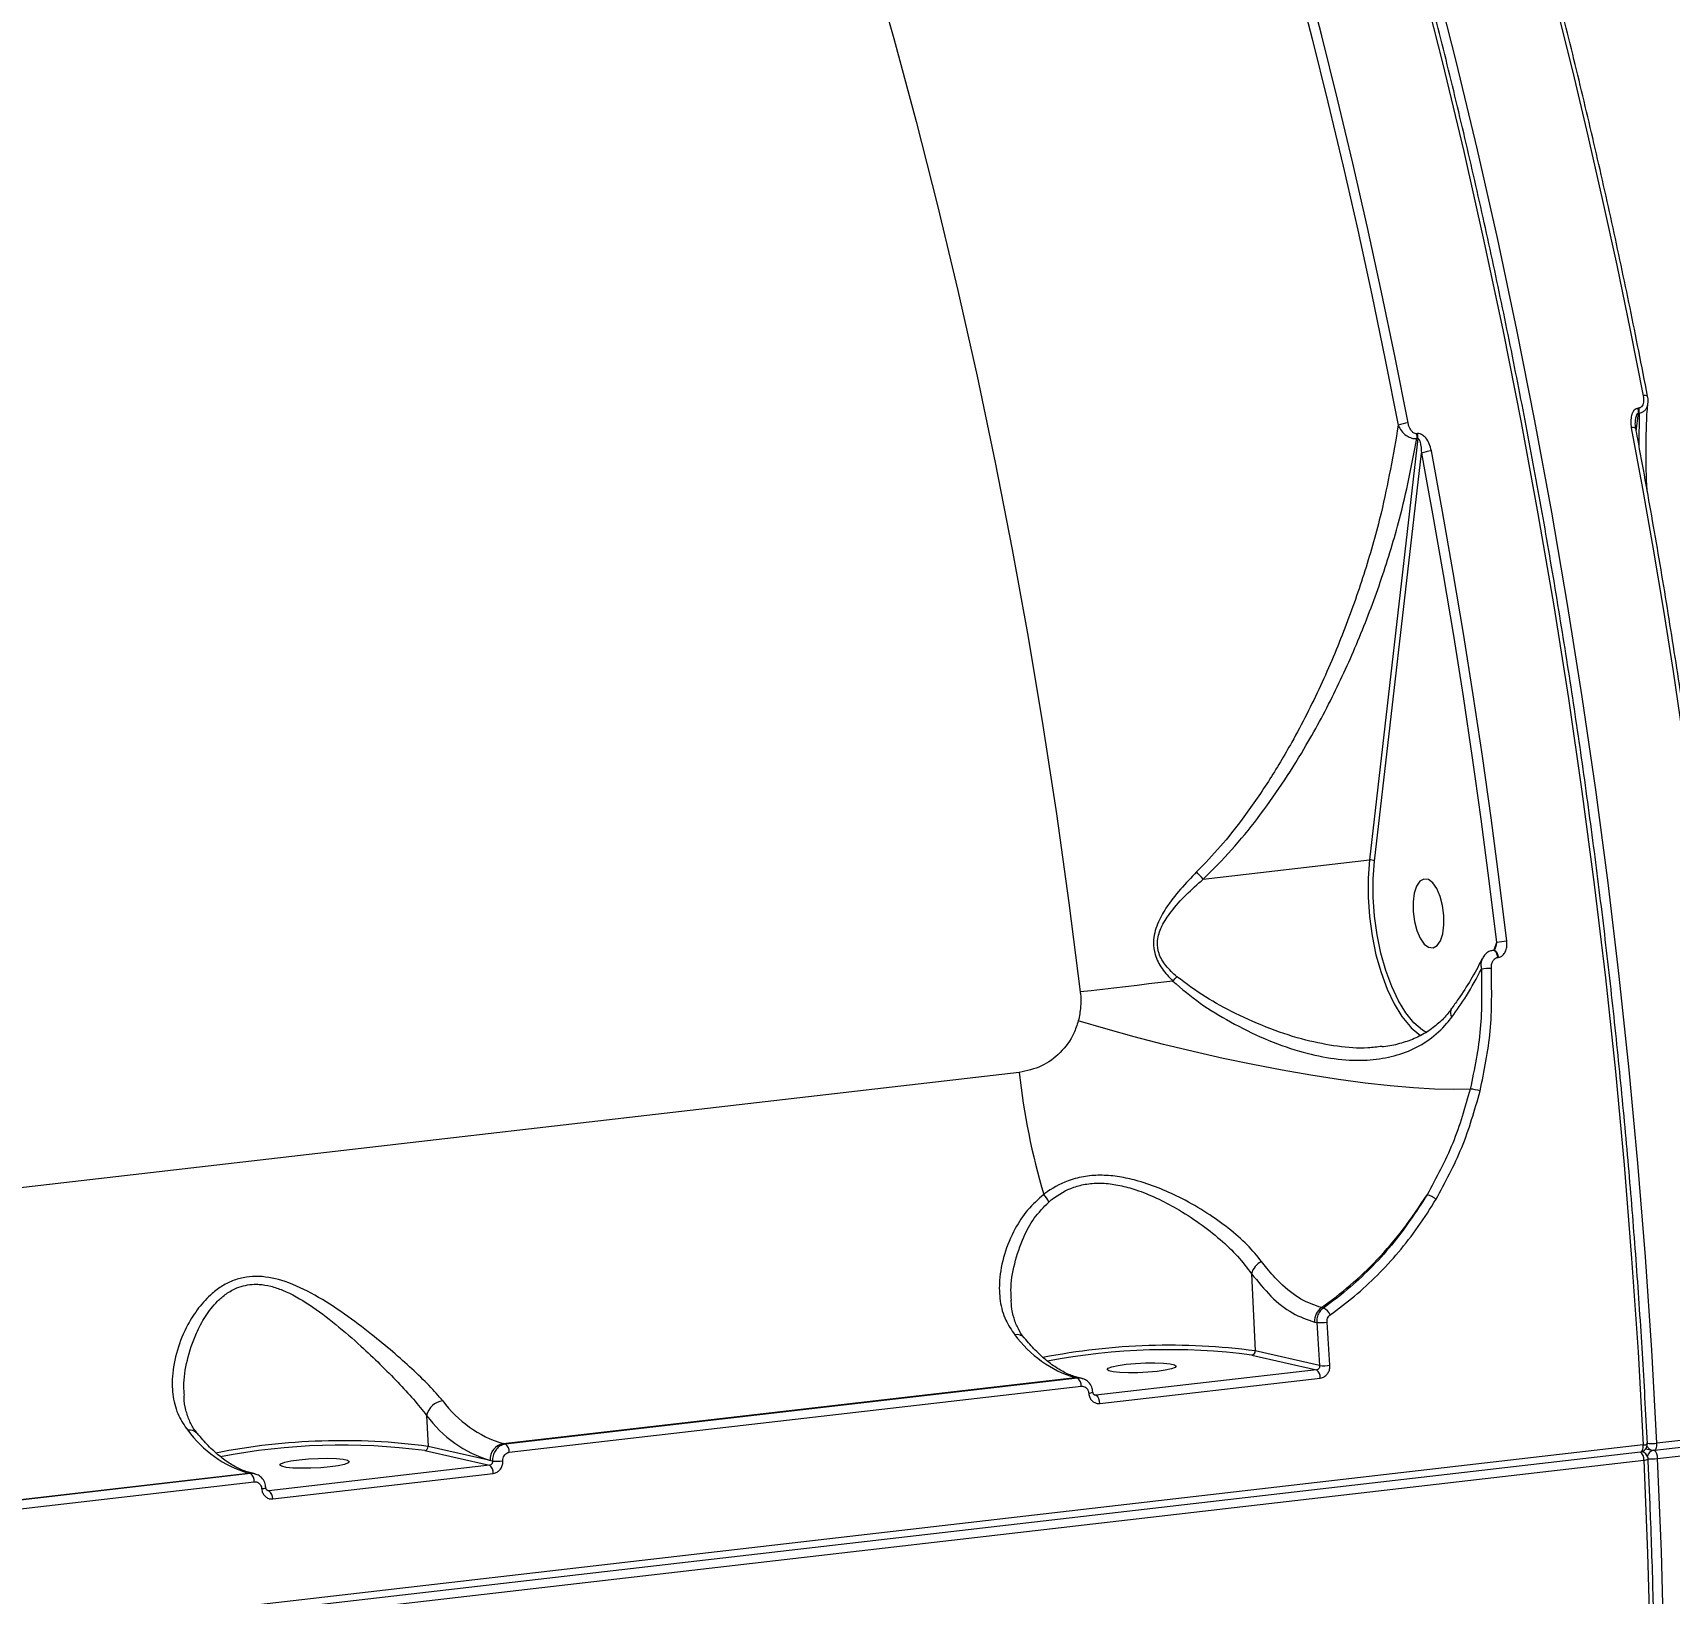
# Model space of a CAD drawing. Header units: millimetres. Extents: x 10684 to 26054, y -4768 to 6894.
# Drawn here: x 19121.7 to 19333.9, y -2816 to -2613.7 of the extents above; entities that cross this region are included whole.
import ezdxf

# ---------------------------------------------------------------- set-up
doc = ezdxf.new("R2010")
doc.units = ezdxf.units.MM
doc.layers.add('DIKOM_ОБЪЕКТ', color=7, linetype='Continuous')
doc.layers.add('DIKOM_РАЗМЕР_ОБЪЕКТА', color=7, linetype='Continuous')
doc.styles.add('style1', font='arial.ttf', dxfattribs={"width": 0.8})
doc.dimstyles.new('1-50', dxfattribs={"dimtxt": 300, "dimasz": 200, "dimexe": 100, "dimexo": 0, "dimgap": 100, "dimtad": 1, "dimtxsty": 'style1', "dimcen": 200, "dimclrd": 7, "dimclre": 7, "dimclrt": 7, "dimadec": 1, "dimazin": 2, "dimtfac": 1, "dimtmove": 0, "dimatfit": 2, "dimfxl": 0, "dimlwd": 25, "dimlwe": 18, "dimarcsym": 0})

# ---------------------------------------------------------------- blocks, each defined once
blk = doc.blocks.new('*D12')
at = {"layer": 'Defpoints', "color": 0, "transparency": 16777216}
for p in [(20201.02, 3555.88), (18130.62, -3300.31), (24750.12, -3300.31)]:
    blk.add_point(p, dxfattribs=at)
at = {"layer": 'DIKOM_РАЗМЕР_ОБЪЕКТА', "color": 7, "lineweight": 18, "transparency": 16777216}
for p, q in [((20201.02, 3555.88), (24850.12, 3555.88)), ((18130.62, -3300.31), (24850.12, -3300.31))]:
    blk.add_line(p, q, dxfattribs=at)
at = {"layer": 'DIKOM_РАЗМЕР_ОБЪЕКТА', "color": 7, "lineweight": 25, "transparency": 16777216}
blk.add_line((24750.12, 3355.88), (24750.12, -3100.31), dxfattribs=at)
at = {"layer": 'DIKOM_РАЗМЕР_ОБЪЕКТА', "color": 7, "transparency": 16777216}
for points in [[(24716.79, 3355.88), (24783.45, 3355.88), (24750.12, 3555.88)], [(24716.79, -3100.31), (24783.45, -3100.31), (24750.12, -3300.31)]]:
    blk.add_solid(points, dxfattribs=at)
at = {"layer": 'DIKOM_РАЗМЕР_ОБЪЕКТА', "color": 7, "transparency": 16777216, "insert": (24496.95, 958.92), "char_height": 300, "attachment_point": 5, "rotation": 90, "style": 'style1'}
blk.add_mtext('6850', dxfattribs=at)

msp = doc.modelspace()

# ---------------------------------------------------------------- linework, layer by layer
at = {"layer": 'DIKOM_ОБЪЕКТ', "color": 7, "linetype": 'Continuous', "lineweight": 15}
for p, q in [((19329.964, -2662.317), (19329.855, -2662.329)), ((19329.617, -2665.294), (19329.884, -2662.969)), ((19329.884, -2662.969), (19329.992, -2662.957)), ((19329.992, -2662.957), (19329.953, -2667.112)), ((19301.293, -2666.269), (19295.022, -2720.904)), ((19301.264, -2665.63), (19301.156, -2665.642)), ((19301.184, -2666.282), (19301.293, -2666.269)), ((19295.688, -2721.064), (19301.757, -2668.183)), ((19301.757, -2668.183), (19302.648, -2672.972)), ((19273.478, -2723.391), (19295.022, -2720.904)), ((19311.507, -2731.593), (19311.129, -2732.606)), ((19311.176, -2732.6), (19311.092, -2732.61)), ((19311.64, -2733.549), (19311.725, -2733.539)), ((19305.619, -2740.297), (19305.64, -2740.269)), ((19302.5, -2743.325), (19302.104, -2743.099)), ((19764.734, -2746.616), (19332.292, -2796.532)), ((19249.627, -2748.446), (18936.911, -2784.542)), ((19331.961, -2797.425), (19764.402, -2747.51)), ((19332.386, -2798.515), (19764.828, -2748.6)), ((19279.738, -2774.556), (19280.214, -2784.551)), ((19289.061, -2778.996), (19288.815, -2778.94)), ((19287.919, -2780.818), (19288.186, -2780.879)), ((19279.791, -2785.097), (19288.165, -2787.01)), ((19288.564, -2786.458), (19280.214, -2784.551)), ((19288.165, -2787.01), (19259.573, -2790.31)), ((19182.727, -2796.578), (19256.885, -2788.018)), ((19257.18, -2788.085), (19183.022, -2796.645)), ((19183.513, -2797.696), (19257.672, -2789.136)), ((19256.885, -2788.018), (19257.18, -2788.085)), ((19257.72, -2788.114), (19257.425, -2788.047)), ((19260.065, -2791.367), (19288.657, -2788.067)), ((19259.573, -2790.31), (19259.361, -2790.262)), ((19259.573, -2790.31), (19259.437, -2790.3)), ((19172.806, -2792.919), (19172.997, -2796.927)), ((18897.732, -2847.547), (19330.173, -2797.632)), ((19330.505, -2796.738), (18898.064, -2846.653)), ((19172.574, -2797.473), (19180.948, -2799.386)), ((19181.034, -2798.763), (19172.997, -2796.927)), ((19183.022, -2796.645), (19182.727, -2796.578)), ((19330.376, -2797.642), (19330.264, -2797.617)), ((19330.862, -2797.233), (19331.623, -2797.407)), ((18898.158, -2848.637), (19330.6, -2798.721)), ((19075.51, -2808.953), (19149.669, -2800.393)), ((19149.669, -2800.393), (19149.963, -2800.461)), ((19150.504, -2800.49), (19150.208, -2800.422)), ((19180.948, -2799.386), (19152.357, -2802.686)), ((19181.347, -2798.834), (19181.034, -2798.763)), ((19149.963, -2800.461), (19075.805, -2809.02)), ((19076.296, -2810.072), (19150.455, -2801.512)), ((19152.848, -2803.743), (19181.44, -2800.443)), ((19152.357, -2802.686), (19152.144, -2802.637)), ((19152.357, -2802.686), (19152.22, -2802.676))]:
    msp.add_line(p, q, dxfattribs=at)
at = {"layer": 'DIKOM_ОБЪЕКТ', "color": 7, "linetype": 'Continuous', "lineweight": 15, "flags": 128}
for points in [[(19315.032, -2594.241), (19317.215, -2602.346), (19319.33, -2610.518), (19321.374, -2618.752), (19323.347, -2627.044), (19325.249, -2635.391), (19327.078, -2643.79), (19328.833, -2652.236), (19330.515, -2660.726)], [(19283.312, -2598.213), (19285.49, -2606.301), (19287.6, -2614.454), (19289.639, -2622.67), (19291.608, -2630.944), (19293.506, -2639.273), (19295.331, -2647.653), (19297.083, -2656.08), (19298.761, -2664.552)], [(19300.03, -2664.245), (19298.348, -2655.755), (19296.593, -2647.309), (19294.763, -2638.91), (19292.862, -2630.563), (19290.889, -2622.271), (19288.845, -2614.037), (19286.731, -2605.865), (19284.548, -2597.759)], [(19230.335, -2603.775), (19233.369, -2614.401), (19236.271, -2625.163), (19239.04, -2636.051), (19241.671, -2647.056), (19244.163, -2658.166), (19246.514, -2669.371), (19248.721, -2680.661), (19250.782, -2692.026), (19252.696, -2703.455), (19254.461, -2714.937), (19256.074, -2726.462), (19257.534, -2738.019)], [(19301.59, -2606.153), (19304.485, -2617.544), (19307.244, -2629.051), (19309.865, -2640.663), (19312.345, -2652.372), (19314.683, -2664.168), (19316.875, -2676.039), (19318.922, -2687.977), (19320.82, -2699.972), (19322.568, -2712.012), (19324.166, -2724.089), (19325.61, -2736.192), (19326.901, -2748.311), (19328.037, -2760.435), (19329.017, -2772.554), (19329.84, -2784.659), (19330.505, -2796.738)], [(19332.292, -2796.532), (19331.626, -2784.452), (19330.803, -2772.348), (19329.823, -2760.228), (19328.688, -2748.104), (19327.397, -2735.986), (19325.952, -2723.883), (19324.356, -2711.806), (19322.607, -2699.766), (19320.709, -2687.771), (19318.663, -2675.833), (19316.47, -2663.961), (19314.132, -2652.166), (19311.652, -2640.457), (19309.031, -2628.844), (19306.272, -2617.338), (19303.377, -2605.946)], [(19328.971, -2664.879), (19330.42, -2672.741), (19331.806, -2680.632), (19333.126, -2688.55), (19334.381, -2696.492), (19335.572, -2704.455), (19336.696, -2712.436), (19337.753, -2720.432), (19338.744, -2728.44)], [(19312.833, -2731.431), (19311.842, -2723.423), (19310.785, -2715.427), (19309.661, -2707.446), (19308.471, -2699.483), (19307.215, -2691.541), (19305.895, -2683.623), (19304.51, -2675.731), (19303.06, -2667.87)], [(19302.648, -2672.972), (19303.203, -2676.026), (19304.584, -2683.899), (19305.902, -2691.798), (19307.155, -2699.721), (19308.342, -2707.665), (19308.69, -2710.082)], [(19308.69, -2710.082), (19309.463, -2715.627), (19310.518, -2723.604), (19311.507, -2731.593)], [(19295.022, -2720.904), (19294.846, -2723.261), (19294.845, -2725.728), (19295.018, -2728.246), (19295.361, -2730.756), (19295.866, -2733.198), (19296.523, -2735.515), (19297.313, -2737.651), (19298.22, -2739.558), (19299.222, -2741.189), (19300.295, -2742.506), (19300.45, -2742.664)], [(19302.104, -2743.099), (19301.885, -2742.954), (19300.8, -2742.011), (19299.76, -2740.734), (19298.788, -2739.153), (19297.909, -2737.304), (19297.142, -2735.232), (19296.506, -2732.986), (19296.016, -2730.618), (19295.683, -2728.184), (19295.515, -2725.742), (19295.517, -2723.35), (19295.688, -2721.064)], [(19300.834, -2725.217), (19300.677, -2726.345), (19300.683, -2727.594), (19300.85, -2728.863), (19301.166, -2730.049), (19301.605, -2731.056), (19302.13, -2731.803), (19302.7, -2732.229), (19303.269, -2732.299), (19303.79, -2732.008), (19304.221, -2731.38), (19304.527, -2730.464), (19304.684, -2729.336), (19304.678, -2728.087), (19304.511, -2726.818), (19304.195, -2725.632), (19303.757, -2724.624), (19303.231, -2723.878), (19302.661, -2723.452), (19302.092, -2723.382), (19301.571, -2723.673), (19301.14, -2724.301), (19300.834, -2725.217)], [(19311.091, -2732.61), (19311.156, -2732.613), (19311.283, -2732.679), (19311.404, -2732.82), (19311.51, -2733.023), (19311.59, -2733.273), (19311.64, -2733.549)], [(19311.177, -2732.6), (19311.24, -2732.604), (19311.367, -2732.67), (19311.488, -2732.81), (19311.593, -2733.013), (19311.675, -2733.263), (19311.725, -2733.539)], [(19269.547, -2736.613), (19267.991, -2736.797), (19266.446, -2736.98), (19264.914, -2737.16), (19263.397, -2737.338), (19261.898, -2737.513), (19260.421, -2737.685), (19258.965, -2737.854), (19257.534, -2738.019)], [(19308.096, -2750.6), (19305.936, -2750.659), (19303.468, -2750.611), (19300.715, -2750.456), (19297.705, -2750.195), (19294.467, -2749.831), (19291.034, -2749.368), (19287.439, -2748.81), (19283.718, -2748.162), (19279.907, -2747.432), (19276.045, -2746.626), (19272.169, -2745.752), (19268.317, -2744.819), (19264.528, -2743.836), (19260.839, -2742.813), (19257.286, -2741.76)], [(19300.45, -2742.664), (19301.413, -2743.477), (19301.679, -2743.653)], [(19288.186, -2780.879), (19288.236, -2781.576), (19288.284, -2782.274), (19288.332, -2782.972), (19288.379, -2783.669), (19288.426, -2784.366), (19288.473, -2785.064), (19288.518, -2785.761), (19288.564, -2786.458)], [(19289.902, -2786.419), (19289.856, -2785.72), (19289.81, -2785.022), (19289.764, -2784.323), (19289.717, -2783.623), (19289.669, -2782.924), (19289.621, -2782.225), (19289.573, -2781.526), (19289.524, -2780.827)], [(19263.485, -2786.288), (19264.699, -2786.176), (19265.978, -2786.11), (19267.218, -2786.096), (19268.318, -2786.135), (19269.189, -2786.223), (19269.761, -2786.354), (19269.987, -2786.516), (19269.85, -2786.697), (19269.36, -2786.883), (19268.557, -2787.057), (19267.505, -2787.207), (19266.291, -2787.319), (19265.012, -2787.385), (19263.773, -2787.399), (19262.673, -2787.36), (19261.802, -2787.272), (19261.229, -2787.142), (19261.003, -2786.979), (19261.14, -2786.798), (19261.63, -2786.612), (19262.434, -2786.438), (19263.485, -2786.288)], [(19257.425, -2788.047), (19257.236, -2788.015), (19256.885, -2788.018)], [(19330.173, -2797.632), (19330.192, -2797.628), (19330.274, -2797.591), (19330.347, -2797.517), (19330.408, -2797.409), (19330.457, -2797.272), (19330.49, -2797.11), (19330.506, -2796.929), (19330.505, -2796.738)], [(19330.376, -2797.642), (19330.281, -2797.626), (19330.233, -2797.623)], [(19331.961, -2797.425), (19331.979, -2797.422), (19332.06, -2797.385), (19332.133, -2797.311), (19332.195, -2797.203), (19332.243, -2797.065), (19332.277, -2796.903), (19332.293, -2796.723), (19332.292, -2796.532)], [(19150.208, -2800.422), (19150.019, -2800.391), (19149.669, -2800.393)], [(19156.268, -2798.664), (19157.483, -2798.552), (19158.761, -2798.486), (19160, -2798.472), (19161.101, -2798.51), (19161.972, -2798.598), (19162.544, -2798.729), (19162.77, -2798.892), (19162.633, -2799.073), (19162.143, -2799.259), (19161.339, -2799.433), (19160.288, -2799.582), (19159.074, -2799.694), (19157.795, -2799.76), (19156.556, -2799.775), (19155.456, -2799.736), (19154.585, -2799.648), (19154.012, -2799.517), (19153.786, -2799.355), (19153.923, -2799.173), (19154.414, -2798.988), (19155.217, -2798.814), (19156.268, -2798.664)], [(19330.6, -2798.721), (19331.081, -2810.759), (19331.405, -2822.749), (19331.57, -2834.682), (19331.575, -2846.548), (19331.422, -2858.337), (19331.11, -2870.038), (19330.64, -2881.643), (19330.012, -2893.141), (19329.226, -2904.522), (19328.283, -2915.778), (19327.184, -2926.898), (19325.93, -2937.873), (19324.522, -2948.693), (19322.961, -2959.351), (19321.248, -2969.837), (19319.386, -2980.141), (19317.374, -2990.256), (19315.216, -3000.172), (19312.913, -3009.882), (19310.466, -3019.377), (19307.879, -3028.649), (19305.152, -3037.691), (19302.289, -3046.494)], [(19304.076, -3046.288), (19306.939, -3037.485), (19309.666, -3028.443), (19312.253, -3019.171), (19314.7, -3009.676), (19317.003, -2999.966), (19319.161, -2990.049), (19321.173, -2979.935), (19323.036, -2969.63), (19324.748, -2959.145), (19326.309, -2948.487), (19327.717, -2937.666), (19328.971, -2926.691), (19330.07, -2915.572), (19331.013, -2904.316), (19331.798, -2892.935), (19332.427, -2881.437), (19332.897, -2869.832), (19333.209, -2858.131), (19333.362, -2846.342), (19333.356, -2834.476), (19333.192, -2822.543), (19332.868, -2810.553), (19332.386, -2798.515)]]:
    msp.add_lwpolyline(points, dxfattribs=at)
at = {"layer": 'DIKOM_ОБЪЕКТ', "color": 7, "linetype": 'Continuous', "lineweight": 15}
for centre, radius, start, end in [((19327.739, -2662.745), 2.156, 354.02199, 11.09982), ((19327.836, -2662.731), 2.168, 354.02449, 11.01207), ((19330.76, -2661.54), 0.85, 67.24396, 106.76047), ((19300.509, -2669.01), 4.789, 95.73815, 111.41079), ((19299.028, -2666.056), 2.168, 354.02449, 11.01207), ((19299.148, -2666.045), 2.156, 354.02199, 11.09982), ((19329.222, -2665.688), 0.848, 67.73109, 107.26289), ((19303.516, -2672.631), 4.783, 95.47158, 111.58252), ((19295.155, -2721.814), 0.92, 54.62755, 98.30648), ((19237.718, -2755.447), 48.025, 41.87407, 43.3836), ((19322.259, -2813.939), 83.045, 96.51691, 97.43899), ((19255.366, -2723.574), 19.265, 317.40276, 319.69519), ((19311.767, -2759.264), 24.319, 92.21033, 95.2775), ((19306.445, -2740.727), 0.93, 152.52851, 217.10379), ((19335.79, -2739.283), 86.649, 186.07025, 196.74995), ((19307.661, -2756.051), 5.468, 71.79093, 85.44079), ((19250.258, -2766.566), 3.449, 22.32462, 42.07662), ((19301.787, -2767.278), 3.038, 51.96109, 76.52553), ((19282.13, -2775.178), 2.471, 115.97846, 165.41761), ((19290.088, -2780.699), 2.172, 125.88573, 183.13339), ((19288.297, -2780.653), 1.825, 25.04538, 65.24722), ((19288.56, -2773.312), 7.577, 267.17541, 277.30747), ((19249.282, -2783.801), 1.368, 42.29494, 99.80473), ((19261.259, -2773.56), 15.105, 216.06813, 253.17027), ((19269.097, -2868.9), 85.078, 82.49178, 101.11995), ((19269.009, -2867.184), 82.792, 82.51704, 100.9374), ((19279.703, -2784.593), 0.512, 279.85756, 4.63874), ((19287.487, -2787.969), 1.174, 355.18941, 54.73892), ((19289.038, -2779.759), 6.716, 265.94936, 277.38821), ((19256.503, -2789.042), 1.172, 355.39865, 54.73043), ((19175.223, -2793.469), 2.479, 97.70736, 167.18998), ((19187.101, -2782.119), 15.105, 216.06783, 253.16892), ((19258.657, -2788.886), 1.143, 268.61999, 297.39988), ((19258.895, -2791.269), 1.174, 355.19845, 54.72493), ((19185.627, -2783.58), 15.862, 216.07008, 253.16786), ((19142.065, -2796.175), 1.367, 42.26865, 99.81446), ((19154.04, -2785.938), 15.102, 216.06442, 253.17398), ((19161.88, -2881.279), 85.082, 82.49236, 101.11984), ((19161.792, -2879.553), 82.785, 82.51633, 100.93814), ((19172.486, -2796.968), 0.513, 279.8905, 4.58665), ((19183.08, -2798.599), 2.052, 99.90005, 184.57105), ((19182.346, -2797.601), 1.171, 355.35596, 54.76814), ((19329.348, -2798.616), 1.257, 355.18371, 51.23778), ((19330.059, -2796.638), 1, 276.58432, 2.78515), ((19330.153, -2798.617), 1, 16.21925, 77.1343), ((19330.561, -2795.842), 0.898, 266.47147, 303.59451), ((19331.609, -2791.41), 5.167, 262.69563, 277.59992), ((19331.835, -2796.567), 0.866, 201.35747, 255.84917), ((19332.068, -2798.418), 1.016, 103.73483, 168.81987), ((19331.846, -2796.432), 1, 257.1343, 276.58432), ((19331.139, -2798.408), 1.252, 355.08225, 51.43935), ((19180.268, -2800.345), 1.175, 355.20961, 54.69253), ((19181.821, -2792.134), 6.717, 265.95013, 277.38743), ((19330.658, -2797.849), 0.875, 266.18634, 304.38668), ((19330.153, -2798.617), 1, 2.66331, 16.21925), ((19331.693, -2793.02), 5.539, 264.37271, 277.19543), ((19149.287, -2801.417), 1.171, 355.36569, 54.74207), ((19151.441, -2801.264), 1.141, 268.59351, 297.42636), ((19151.678, -2803.645), 1.175, 355.20316, 54.69898)]:
    msp.add_arc(centre, radius, start, end, dxfattribs=at)
for points, knots in [([(19331.057, -2796.59), (19330.956, -2794.589), (19330.663, -2788.789), (19330.069, -2779.166), (19329.232, -2767.722), (19328.251, -2756.268), (19327.133, -2744.814), (19325.877, -2733.367), (19324.483, -2721.936), (19322.953, -2710.529), (19321.287, -2699.156), (19319.489, -2687.825), (19317.557, -2676.544), (19315.494, -2665.322), (19313.303, -2654.168), (19310.983, -2643.089), (19308.537, -2632.094), (19305.967, -2621.191), (19303.275, -2610.388), (19300.462, -2599.694), (19297.531, -2589.117), (19294.484, -2578.664), (19291.323, -2568.343), (19288.051, -2558.163), (19284.669, -2548.13), (19281.182, -2538.253), (19277.59, -2528.538), (19273.897, -2518.993), (19270.106, -2509.626), (19266.219, -2500.442), (19262.239, -2491.45), (19258.17, -2482.655), (19254.015, -2474.065), (19249.774, -2465.686), (19245.454, -2457.523), (19241.056, -2449.585), (19236.584, -2441.875), (19232.042, -2434.4), (19227.432, -2427.167), (19222.757, -2420.179), (19218.022, -2413.443), (19213.23, -2406.963), (19208.384, -2400.744), (19203.488, -2394.792), (19198.546, -2389.11), (19193.561, -2383.704), (19188.537, -2378.577), (19183.477, -2373.733), (19178.385, -2369.175), (19173.266, -2364.909), (19168.123, -2360.936), (19162.96, -2357.26), (19157.78, -2353.884), (19152.589, -2350.811), (19147.389, -2348.044), (19142.186, -2345.581), (19136.983, -2343.438), (19132.242, -2341.731), (19129.24, -2340.879), (19127.969, -2340.519)], [0, 0, 0, 0, 0.00935199, 0.02712067, 0.04488975, 0.06265863, 0.08042765, 0.09819653, 0.11596533, 0.13373417, 0.15150321, 0.16927224, 0.18704127, 0.20481036, 0.22257972, 0.24034914, 0.2581187, 0.27588864, 0.29365875, 0.3114289, 0.32919966, 0.34697059, 0.36474193, 0.38251371, 0.40028565, 0.41805828, 0.43583155, 0.4536051, 0.47137928, 0.48915399, 0.5069295, 0.52470564, 0.54248217, 0.56025995, 0.5780384, 0.59581756, 0.61359766, 0.63137855, 0.64916055, 0.66694327, 0.68472704, 0.70251158, 0.72029707, 0.73808307, 0.7558699, 0.77365708, 0.79144452, 0.80923202, 0.82701884, 0.84480466, 0.86258872, 0.88037053, 0.89814922, 0.91592388, 0.93369326, 0.95145654, 0.96921242, 0.98696, 1, 1, 1, 1]), ([(19331.089, -2660.756), (19330.707, -2658.799), (19329.598, -2653.121), (19327.664, -2643.778), (19325.25, -2632.762), (19322.708, -2621.837), (19320.042, -2611.012), (19317.669, -2601.859), (19316.166, -2596.337), (19315.626, -2594.354)], [0, 0, 0, 0, 0.0864655, 0.2507527, 0.4150422, 0.5793365, 0.7436328, 0.9079302, 1, 1, 1, 1]), ([(19329.855, -2662.329), (19329.769, -2662.349), (19329.577, -2662.392), (19329.301, -2662.62), (19329.056, -2663.023), (19328.871, -2663.745), (19328.885, -2664.402), (19328.962, -2664.832), (19328.971, -2664.879)], [0, 0, 0, 0, 0.09336467, 0.20869998, 0.37207223, 0.57928244, 0.95360496, 1, 1, 1, 1]), ([(19330.515, -2660.726), (19330.548, -2661.006), (19330.595, -2661.412), (19330.466, -2661.89), (19330.317, -2662.137), (19330.141, -2662.278), (19330.019, -2662.305), (19329.964, -2662.317)], [0, 0, 0, 0, 0.4299857, 0.6258541, 0.7881557, 0.9054062, 1, 1, 1, 1]), ([(19329.992, -2662.957), (19330.101, -2662.934), (19330.34, -2662.884), (19330.68, -2662.687), (19330.965, -2662.354), (19331.136, -2661.992), (19331.122, -2661.741), (19331.118, -2661.666)], [0, 0, 0, 0, 0.1636081, 0.3588213, 0.6083454, 0.8828395, 1, 1, 1, 1]), ([(19331.04, -2673.111), (19331.036, -2673.057), (19330.888, -2671.284), (19330.887, -2667.737), (19330.916, -2663.97), (19331.097, -2661.937), (19331.121, -2661.666)], [0, 0, 0, 0, 0.0144757, 0.4755823, 0.9302332, 1, 1, 1, 1]), ([(19331.136, -2661.658), (19331.144, -2661.605), (19331.189, -2661.308), (19331.119, -2661.007), (19331.06, -2660.759)], [0, 0, 0, 0, 0.17843663, 1, 1, 1, 1]), ([(19298.761, -2664.552), (19298.101, -2668.347), (19297.007, -2674.643), (19294.508, -2683.422), (19291.91, -2690.905), (19288.773, -2698.346), (19285.411, -2704.981), (19281.975, -2710.753), (19278.862, -2715.255), (19275.753, -2719.192), (19273.668, -2721.368), (19272.621, -2722.46)], [0, 0, 0, 0, 0.1867524, 0.3097303, 0.4327026, 0.5585134, 0.6842833, 0.7740091, 0.8643122, 0.9318931, 1, 1, 1, 1]), ([(19298.761, -2664.552), (19298.884, -2664.797), (19299.126, -2665.281), (19299.709, -2665.831), (19300.273, -2666.142), (19300.757, -2666.286), (19301.039, -2666.283), (19301.184, -2666.282)], [0, 0, 0, 0, 0.27041955, 0.53354872, 0.71816168, 0.8552669, 1, 1, 1, 1]), ([(19301.156, -2665.642), (19301.083, -2665.641), (19300.937, -2665.639), (19300.698, -2665.514), (19300.428, -2665.251), (19300.173, -2664.809), (19300.079, -2664.439), (19300.03, -2664.245)], [0, 0, 0, 0, 0.1205692, 0.240619, 0.4168202, 0.694915, 1, 1, 1, 1]), ([(19329.55, -2664.903), (19329.537, -2664.844), (19329.473, -2664.55), (19329.492, -2664.262), (19329.507, -2664.032)], [0, 0, 0, 0, 0.20025237, 1, 1, 1, 1]), ([(19329.507, -2664.035), (19329.509, -2664.003), (19329.518, -2663.813), (19329.582, -2663.517), (19329.673, -2663.204), (19329.766, -2663.041), (19329.837, -2662.981), (19329.868, -2662.973), (19329.884, -2662.969)], [0, 0, 0, 0, 0.0835879, 0.4905452, 0.7639561, 0.9108643, 0.9562105, 1, 1, 1, 1]), ([(19273.478, -2723.391), (19274.727, -2722.145), (19277.226, -2719.654), (19280.59, -2715.495), (19283.716, -2711.12), (19287.08, -2705.745), (19290.506, -2699.389), (19293.85, -2691.983), (19296.68, -2684.401), (19299.312, -2675.797), (19300.502, -2669.75), (19301.184, -2666.282)], [0, 0, 0, 0, 0.0792688, 0.1585932, 0.2405878, 0.322606, 0.4472324, 0.5718923, 0.6998633, 0.8278386, 1, 1, 1, 1]), ([(19303.06, -2667.87), (19302.982, -2667.56), (19302.832, -2666.964), (19302.416, -2666.254), (19301.981, -2665.834), (19301.603, -2665.635), (19301.377, -2665.631), (19301.264, -2665.63)], [0, 0, 0, 0, 0.30476406, 0.5876547, 0.7664947, 0.88286865, 1, 1, 1, 1]), ([(19301.293, -2666.269), (19301.308, -2666.27), (19301.342, -2666.271), (19301.401, -2666.308), (19301.503, -2666.439), (19301.713, -2667.052), (19301.737, -2667.678), (19301.757, -2668.183)], [0, 0, 0, 0, 0.023804, 0.053436, 0.1070715, 0.2793622, 1, 1, 1, 1]), ([(19339.304, -2728.381), (19339.061, -2726.376), (19338.355, -2720.56), (19337.082, -2710.951), (19335.442, -2699.572), (19333.666, -2688.232), (19331.792, -2677.14), (19330.385, -2669.377), (19329.632, -2665.372), (19329.544, -2664.904)], [0, 0, 0, 0, 0.0939961, 0.2725888, 0.4511853, 0.6297848, 0.8083813, 0.9775825, 1, 1, 1, 1]), ([(19272.621, -2722.46), (19271.907, -2723.194), (19270.472, -2724.67), (19268.735, -2726.914), (19267.456, -2729.183), (19266.902, -2731.288), (19267.186, -2733.322), (19268.098, -2735.076), (19269.051, -2736.087), (19269.547, -2736.613)], [0, 0, 0, 0, 0.1836549, 0.3692339, 0.5090743, 0.6522099, 0.7508586, 0.8702184, 1, 1, 1, 1]), ([(19270.058, -2736.036), (19269.557, -2735.58), (19268.612, -2734.72), (19267.68, -2733.167), (19267.433, -2731.434), (19267.779, -2730.24), (19268.389, -2728.926), (19269.416, -2727.396), (19271.235, -2725.374), (19272.73, -2724.052), (19273.478, -2723.391)], [0, 0, 0, 0, 0.1297897, 0.2451202, 0.3384564, 0.4557805, 0.4772229, 0.6177133, 0.8086768, 1, 1, 1, 1]), ([(19311.33, -2732.329), (19311.319, -2732.363), (19311.294, -2732.447), (19311.231, -2732.539), (19311.18, -2732.593), (19311.153, -2732.608), (19311.167, -2732.601), (19311.172, -2732.601), (19311.173, -2732.601)], [0, 0, 0, 0, 0.1650317, 0.4069844, 0.5884297, 0.743245, 0.9183746, 1, 1, 1, 1]), ([(19311.507, -2731.593), (19311.486, -2731.751), (19311.453, -2731.998), (19311.362, -2732.242), (19311.33, -2732.329)], [0, 0, 0, 0, 0.6399372, 1, 1, 1, 1]), ([(19311.725, -2733.539), (19311.821, -2733.519), (19312.045, -2733.471), (19312.37, -2733.229), (19312.667, -2732.797), (19312.866, -2732.169), (19312.844, -2731.686), (19312.833, -2731.431)], [0, 0, 0, 0, 0.12046919, 0.27837659, 0.47051896, 0.72080992, 1, 1, 1, 1]), ([(19309.604, -2733.726), (19309.58, -2733.777), (19309.168, -2734.665), (19308.193, -2736.416), (19306.857, -2738.553), (19305.905, -2739.833), (19305.583, -2740.266)], [0, 0, 0, 0, 0.02339655, 0.41147104, 0.80083748, 1, 1, 1, 1]), ([(19309.67, -2733.724), (19309.643, -2733.767), (19309.506, -2733.984), (19309.446, -2734.452), (19309.504, -2734.863), (19309.53, -2735.049)], [0, 0, 0, 0, 0.1199907, 0.6014347, 1, 1, 1, 1]), ([(19311.095, -2732.631), (19310.936, -2732.654), (19310.585, -2732.707), (19310.129, -2733.033), (19309.804, -2733.386), (19309.702, -2733.649), (19309.672, -2733.725)], [0, 0, 0, 0, 0.25269353, 0.55685053, 0.87199722, 1, 1, 1, 1]), ([(19310.829, -2734.964), (19310.831, -2734.794), (19310.837, -2734.46), (19310.995, -2734.032), (19311.219, -2733.738), (19311.442, -2733.589), (19311.585, -2733.56), (19311.64, -2733.549)], [0, 0, 0, 0, 0.2734349, 0.5393122, 0.7387275, 0.8988532, 1, 1, 1, 1]), ([(19269.547, -2736.613), (19270.706, -2737.604), (19273.025, -2739.588), (19277.094, -2742.006), (19281.395, -2744.154), (19285.772, -2745.74), (19289.974, -2746.691), (19293.729, -2746.977), (19297.121, -2746.643), (19300.126, -2745.774), (19302.828, -2744.277), (19304.637, -2742.664), (19305.495, -2741.556), (19305.703, -2741.288)], [0, 0, 0, 0, 0.10367883, 0.20754777, 0.32058017, 0.43354431, 0.53381232, 0.63400371, 0.71848547, 0.80290902, 0.88795803, 0.97292508, 1, 1, 1, 1]), ([(19296.655, -2745.08), (19296.048, -2745.158), (19294.189, -2745.398), (19290.859, -2745.131), (19286.629, -2744.312), (19282.171, -2742.866), (19277.806, -2740.938), (19273.667, -2738.728), (19271.268, -2736.939), (19270.058, -2736.036)], [0, 0, 0, 0, 0.0701406, 0.2148821, 0.3634641, 0.5282988, 0.6969842, 0.8470779, 1, 1, 1, 1]), ([(19305.703, -2741.288), (19306.357, -2740.366), (19307.828, -2738.296), (19308.922, -2736.207), (19309.53, -2735.049)], [0, 0, 0, 0, 0.4451153, 1, 1, 1, 1]), ([(19309.53, -2735.049), (19309.58, -2737.643), (19309.683, -2742.896), (19308.629, -2748.011), (19308.096, -2750.6)], [0, 0, 0, 0, 0.4938451, 1, 1, 1, 1]), ([(19309.37, -2750.857), (19309.902, -2748.276), (19310.981, -2743.05), (19310.88, -2737.681), (19310.829, -2734.964)], [0, 0, 0, 0, 0.4938449, 1, 1, 1, 1]), ([(19257.534, -2738.019), (19257.541, -2738.078), (19257.614, -2738.722), (19257.65, -2739.996), (19257.409, -2741.164), (19257.286, -2741.76)], [0, 0, 0, 0, 0.0468284, 0.5142864, 1, 1, 1, 1]), ([(19305.615, -2740.247), (19305.492, -2740.428), (19305.018, -2741.12), (19303.986, -2742.109), (19302.516, -2743.227), (19300.825, -2744.123), (19298.927, -2744.75), (19297.522, -2745.08), (19296.735, -2745.127), (19296.669, -2745.131)], [0, 0, 0, 0, 0.0603639, 0.2312287, 0.4099464, 0.5963395, 0.7879295, 0.9821779, 1, 1, 1, 1]), ([(19257.286, -2741.76), (19257.107, -2742.309), (19256.606, -2743.848), (19255.03, -2745.988), (19252.561, -2747.814), (19250.611, -2748.234), (19249.627, -2748.446)], [0, 0, 0, 0, 0.1529701, 0.4283703, 0.7114294, 1, 1, 1, 1]), ([(19308.096, -2750.6), (19307.417, -2752.978), (19306.044, -2757.79), (19303.687, -2762.129), (19302.495, -2764.324)], [0, 0, 0, 0, 0.4941544, 1, 1, 1, 1]), ([(19303.659, -2764.886), (19304.849, -2762.695), (19307.256, -2758.261), (19308.66, -2753.344), (19309.37, -2750.857)], [0, 0, 0, 0, 0.4941777, 1, 1, 1, 1]), ([(19281.047, -2772.957), (19280.461, -2772.241), (19279.271, -2770.786), (19276.83, -2768.665), (19273.977, -2766.629), (19271.002, -2764.906), (19267.993, -2763.507), (19265.347, -2762.569), (19262.868, -2761.986), (19260.649, -2761.738), (19258.439, -2761.827), (19255.865, -2762.407), (19254.021, -2763.357), (19252.979, -2764.135), (19252.818, -2764.255)], [0, 0, 0, 0, 0.1084805, 0.2202207, 0.3276529, 0.4383111, 0.523801, 0.6115103, 0.6745195, 0.7390896, 0.8027728, 0.8688956, 0.9797301, 1, 1, 1, 1]), ([(19252.818, -2764.255), (19252.075, -2764.911), (19250.588, -2766.225), (19248.885, -2768.938), (19247.582, -2772.03), (19246.977, -2775.241), (19247.071, -2778.105), (19247.7, -2780.51), (19248.62, -2781.835), (19249.049, -2782.453)], [0, 0, 0, 0, 0.12815599, 0.25673958, 0.42681707, 0.59688053, 0.7373097, 0.87757172, 1, 1, 1, 1]), ([(19253.448, -2765.256), (19253.595, -2765.133), (19254.536, -2764.348), (19256.155, -2763.423), (19258.409, -2762.859), (19259.765, -2762.784), (19261.192, -2762.847), (19262.692, -2763.06), (19264.979, -2763.696), (19267.461, -2764.706), (19270.245, -2766.171), (19273.053, -2767.985), (19275.711, -2770.083), (19278.034, -2772.297), (19279.165, -2773.796), (19279.738, -2774.556)], [0, 0, 0, 0, 0.0201017, 0.1287249, 0.1852757, 0.2440088, 0.2548607, 0.3167977, 0.3805937, 0.4664189, 0.5546284, 0.6638248, 0.7761677, 0.8865613, 1, 1, 1, 1]), ([(19288.815, -2778.94), (19290.07, -2778.004), (19292.591, -2776.124), (19296.143, -2772.699), (19299.531, -2768.81), (19301.503, -2765.825), (19302.495, -2764.324)], [0, 0, 0, 0, 0.2373822, 0.4771602, 0.7370157, 1, 1, 1, 1]), ([(19302.495, -2764.324), (19301.026, -2766.57), (19298.8, -2769.973), (19295.149, -2773.906), (19292.213, -2776.646), (19290.102, -2778.22), (19289.061, -2778.996)], [0, 0, 0, 0, 0.3951653, 0.5986761, 0.8021811, 1, 1, 1, 1]), ([(19248.625, -2777.96), (19248.591, -2777.542), (19248.47, -2776.027), (19248.941, -2773.233), (19250.008, -2770.078), (19251.466, -2767.294), (19252.788, -2765.934), (19253.448, -2765.256)], [0, 0, 0, 0, 0.098817, 0.3584446, 0.6180473, 0.8094373, 1, 1, 1, 1]), ([(19289.95, -2779.88), (19291.012, -2779.087), (19293.135, -2777.501), (19296.083, -2774.762), (19298.85, -2771.754), (19301.416, -2768.476), (19302.911, -2766.082), (19303.659, -2764.886)], [0, 0, 0, 0, 0.1976869, 0.3953786, 0.5930842, 0.7965479, 1, 1, 1, 1]), ([(19174.891, -2791.012), (19174.33, -2790.37), (19173.189, -2789.062), (19170.942, -2786.902), (19168.423, -2784.658), (19165.508, -2782.25), (19162.152, -2779.717), (19158.423, -2777.295), (19154.69, -2775.492), (19151.622, -2774.822), (19149.399, -2774.938), (19147.794, -2775.356), (19146.305, -2776.093), (19144.716, -2777.274), (19143.168, -2778.969), (19141.587, -2781.456), (19140.351, -2784.486), (19139.754, -2787.671), (19139.863, -2790.545), (19140.498, -2792.915), (19141.414, -2794.229), (19141.832, -2794.828)], [0, 0, 0, 0, 0.0545839, 0.1110326, 0.165947, 0.2220126, 0.2890729, 0.3579596, 0.422672, 0.4774049, 0.5047491, 0.5331009, 0.562354, 0.5923833, 0.6398896, 0.688586, 0.7592845, 0.8320594, 0.8901595, 0.9498688, 1, 1, 1, 1]), ([(19279.738, -2774.556), (19280.571, -2775.574), (19282.287, -2777.671), (19285.06, -2779.846), (19286.957, -2780.491), (19287.919, -2780.818)], [0, 0, 0, 0, 0.317511, 0.6539187, 1, 1, 1, 1]), ([(19288.815, -2778.94), (19287.925, -2778.642), (19286.119, -2778.038), (19283.733, -2776.113), (19282.05, -2774.276), (19281.271, -2773.251), (19281.047, -2772.957)], [0, 0, 0, 0, 0.3362435, 0.6822385, 0.9087844, 1, 1, 1, 1]), ([(19141.406, -2790.309), (19141.374, -2789.93), (19141.248, -2788.469), (19141.711, -2785.723), (19142.699, -2782.643), (19144.077, -2780.056), (19145.409, -2778.328), (19146.827, -2777.103), (19148.371, -2776.222), (19149.879, -2775.893), (19151.38, -2775.925), (19152.619, -2776.133), (19154.845, -2776.894), (19157.72, -2778.549), (19161.084, -2781.103), (19164.117, -2783.752), (19166.802, -2786.296), (19169.091, -2788.614), (19171.183, -2790.875), (19172.26, -2792.232), (19172.806, -2792.919)], [0, 0, 0, 0, 0.0294311, 0.1136142, 0.200014, 0.2553436, 0.3118018, 0.3446417, 0.3783631, 0.4266296, 0.4394873, 0.4696059, 0.5007236, 0.5750744, 0.6542838, 0.7356675, 0.8013283, 0.8681324, 0.9331479, 1, 1, 1, 1]), ([(19250.3, -2782.882), (19250.291, -2782.873), (19249.94, -2782.523), (19249.474, -2781.686), (19248.902, -2780.328), (19248.613, -2779.069), (19248.598, -2778.241), (19248.594, -2777.99)], [0, 0, 0, 0, 0.0070495, 0.2778636, 0.5668648, 0.8688544, 1, 1, 1, 1]), ([(19289.061, -2778.996), (19289.016, -2779.029), (19288.802, -2779.189), (19288.48, -2779.573), (19288.206, -2780.202), (19288.193, -2780.653), (19288.186, -2780.879)], [0, 0, 0, 0, 0.0806418, 0.3870805, 0.6935866, 1, 1, 1, 1]), ([(19289.524, -2780.827), (19289.526, -2780.713), (19289.529, -2780.486), (19289.663, -2780.17), (19289.821, -2779.977), (19289.928, -2779.897), (19289.95, -2779.88)], [0, 0, 0, 0, 0.30665195, 0.6132585, 0.91947424, 1, 1, 1, 1]), ([(19257.425, -2788.047), (19257.2, -2787.989), (19256.517, -2787.812), (19255.337, -2787.301), (19253.885, -2786.398), (19252.431, -2785.203), (19251.233, -2783.995), (19250.527, -2783.157), (19250.297, -2782.884)], [0, 0, 0, 0, 0.1024805, 0.310673, 0.5124629, 0.7099141, 0.9056993, 1, 1, 1, 1]), ([(19288.564, -2786.458), (19288.564, -2786.515), (19288.565, -2786.629), (19288.503, -2786.788), (19288.4, -2786.914), (19288.28, -2786.988), (19288.197, -2787.004), (19288.165, -2787.01)], [0, 0, 0, 0, 0.21542446, 0.43054201, 0.64508742, 0.85946085, 1, 1, 1, 1]), ([(19288.657, -2788.067), (19288.755, -2788.049), (19289.002, -2788.002), (19289.368, -2787.779), (19289.687, -2787.403), (19289.89, -2786.928), (19289.898, -2786.589), (19289.902, -2786.419)], [0, 0, 0, 0, 0.1405301, 0.3550157, 0.5698643, 0.7848869, 1, 1, 1, 1]), ([(19257.802, -2788.14), (19257.794, -2788.136), (19257.605, -2788.043), (19257.388, -2788.064), (19257.18, -2788.085)], [0, 0, 0, 0, 0.04371245, 1, 1, 1, 1]), ([(19257.672, -2789.136), (19257.773, -2789.136), (19257.975, -2789.134), (19258.254, -2789.275), (19258.472, -2789.504), (19258.598, -2789.772), (19258.621, -2789.956), (19258.63, -2790.029)], [0, 0, 0, 0, 0.2141034, 0.4284224, 0.6431524, 0.8580708, 1, 1, 1, 1]), ([(19259.166, -2789.903), (19259.138, -2789.68), (19259.078, -2789.196), (19258.657, -2788.61), (19258.196, -2788.239), (19257.888, -2788.184), (19257.801, -2788.169)], [0, 0, 0, 0, 0.2765914, 0.6022348, 0.8888726, 1, 1, 1, 1]), ([(19143.108, -2795.245), (19142.999, -2795.126), (19142.565, -2794.648), (19142.044, -2793.655), (19141.566, -2792.219), (19141.344, -2791.082), (19141.356, -2790.409), (19141.358, -2790.326)], [0, 0, 0, 0, 0.0913708, 0.3652847, 0.6562614, 0.9574128, 1, 1, 1, 1]), ([(19258.63, -2790.029), (19258.644, -2790.139), (19258.678, -2790.414), (19258.865, -2790.816), (19259.193, -2791.159), (19259.61, -2791.37), (19259.914, -2791.368), (19260.065, -2791.367)], [0, 0, 0, 0, 0.1418635, 0.3566774, 0.5713694, 0.785708, 1, 1, 1, 1]), ([(19259.437, -2790.294), (19259.419, -2790.291), (19259.37, -2790.286), (19259.286, -2790.213), (19259.212, -2790.067), (19259.183, -2789.96), (19259.183, -2789.902), (19259.183, -2789.901)], [0, 0, 0, 0, 0.21677041, 0.57022368, 0.78425922, 0.99809708, 1, 1, 1, 1]), ([(19150.208, -2800.422), (19149.983, -2800.364), (19149.3, -2800.188), (19148.12, -2799.677), (19146.668, -2798.774), (19145.214, -2797.579), (19144.016, -2796.371), (19143.31, -2795.532), (19143.08, -2795.26)], [0, 0, 0, 0, 0.1024895, 0.3106726, 0.5124653, 0.7099134, 0.9056901, 1, 1, 1, 1]), ([(19183.022, -2796.645), (19182.891, -2796.669), (19182.561, -2796.732), (19182.072, -2797.027), (19181.643, -2797.528), (19181.368, -2798.158), (19181.354, -2798.609), (19181.347, -2798.834)], [0, 0, 0, 0, 0.1407133, 0.3554599, 0.5702913, 0.7851737, 1, 1, 1, 1]), ([(19182.685, -2798.795), (19182.687, -2798.682), (19182.693, -2798.456), (19182.827, -2798.139), (19183.039, -2797.888), (19183.283, -2797.74), (19183.448, -2797.708), (19183.513, -2797.696)], [0, 0, 0, 0, 0.2151072, 0.4301594, 0.6449307, 0.8593761, 1, 1, 1, 1]), ([(19150.586, -2800.516), (19150.577, -2800.512), (19150.389, -2800.419), (19150.171, -2800.44), (19149.963, -2800.461)], [0, 0, 0, 0, 0.043784, 1, 1, 1, 1]), ([(19181.347, -2798.834), (19181.347, -2798.891), (19181.348, -2799.004), (19181.286, -2799.163), (19181.183, -2799.29), (19181.063, -2799.364), (19180.98, -2799.38), (19180.948, -2799.386)], [0, 0, 0, 0, 0.2154891, 0.4305312, 0.6452535, 0.859451, 1, 1, 1, 1]), ([(19181.44, -2800.443), (19181.538, -2800.424), (19181.785, -2800.377), (19182.151, -2800.155), (19182.47, -2799.778), (19182.672, -2799.304), (19182.681, -2798.965), (19182.685, -2798.795)], [0, 0, 0, 0, 0.1406298, 0.3550906, 0.5699124, 0.7848877, 1, 1, 1, 1]), ([(19222.98, -3161.643), (19223.608, -3161.305), (19225.812, -3160.12), (19229.527, -3157.768), (19234.121, -3154.595), (19238.642, -3151.101), (19243.093, -3147.313), (19247.468, -3143.228), (19251.763, -3138.85), (19255.976, -3134.182), (19260.104, -3129.228), (19264.142, -3123.992), (19268.088, -3118.478), (19271.939, -3112.69), (19275.693, -3106.634), (19279.345, -3100.312), (19282.895, -3093.731), (19286.338, -3086.895), (19289.673, -3079.809), (19292.896, -3072.48), (19296.006, -3064.911), (19299.001, -3057.111), (19301.877, -3049.083), (19304.634, -3040.834), (19307.269, -3032.371), (19309.78, -3023.699), (19312.164, -3014.826), (19314.423, -3005.757), (19316.551, -2996.5), (19318.549, -2987.062), (19320.415, -2977.45), (19322.147, -2967.67), (19323.746, -2957.731), (19325.207, -2947.639), (19326.532, -2937.403), (19327.719, -2927.03), (19328.767, -2916.527), (19329.676, -2905.903), (19330.444, -2895.166), (19331.071, -2884.323), (19331.558, -2873.383), (19331.903, -2862.354), (19332.105, -2851.245), (19332.166, -2840.063), (19332.086, -2828.817), (19331.861, -2817.515), (19331.542, -2807.428), (19331.263, -2801.102), (19331.152, -2798.571)], [0, 0, 0, 0, 0.0088211, 0.0309506, 0.0530921, 0.0752455, 0.0974093, 0.1195825, 0.1417641, 0.1639521, 0.1861461, 0.208344, 0.2305454, 0.2527491, 0.2749546, 0.2971605, 0.3193672, 0.3415737, 0.3637795, 0.3859849, 0.4081895, 0.430393, 0.4525956, 0.474797, 0.4969974, 0.5191968, 0.5413949, 0.5635926, 0.5857888, 0.6079843, 0.6301784, 0.6523723, 0.674565, 0.696757, 0.7189483, 0.7411388, 0.7633286, 0.7855182, 0.807707, 0.829895, 0.8520832, 0.8742704, 0.8964574, 0.9186442, 0.9408307, 0.9630167, 0.9852026, 1, 1, 1, 1]), ([(19150.455, -2801.512), (19150.556, -2801.511), (19150.758, -2801.51), (19151.037, -2801.651), (19151.255, -2801.88), (19151.381, -2802.147), (19151.404, -2802.331), (19151.413, -2802.404)], [0, 0, 0, 0, 0.2142416, 0.4285631, 0.6431979, 0.8581188, 1, 1, 1, 1]), ([(19151.949, -2802.278), (19151.921, -2802.056), (19151.861, -2801.572), (19151.44, -2800.986), (19150.979, -2800.614), (19150.671, -2800.56), (19150.584, -2800.545)], [0, 0, 0, 0, 0.276571, 0.6021626, 0.8887738, 1, 1, 1, 1]), ([(19151.413, -2802.404), (19151.427, -2802.514), (19151.461, -2802.79), (19151.649, -2803.191), (19151.976, -2803.535), (19152.393, -2803.746), (19152.697, -2803.744), (19152.848, -2803.743)], [0, 0, 0, 0, 0.1418958, 0.356749, 0.5713936, 0.7857091, 1, 1, 1, 1]), ([(19152.22, -2802.669), (19152.202, -2802.667), (19152.154, -2802.662), (19152.067, -2802.588), (19151.999, -2802.443), (19151.957, -2802.335), (19151.967, -2802.277), (19151.967, -2802.277)], [0, 0, 0, 0, 0.21655965, 0.57027373, 0.78423066, 0.99821616, 1, 1, 1, 1])]:
    msp.add_open_spline(points, degree=3, knots=knots, dxfattribs=at)

# ---------------------------------------------------------------- dimensions: what is measured, and where the dimension line sits
at = {"layer": 'DIKOM_РАЗМЕР_ОБЪЕКТА'}
dim = msp.add_linear_dim(base=(24750.121, -3300.313), p1=(20201.023, 3555.882), p2=(18130.618, -3300.313), angle=90, text='6850', dimstyle='1-50', dxfattribs=at)
dim.commit()
dim.dimension.update_dxf_attribs({"geometry": '*D12', "text_midpoint": (24750.121, 958.916), "dimtype": 160})

doc.saveas('drawing.dxf')
